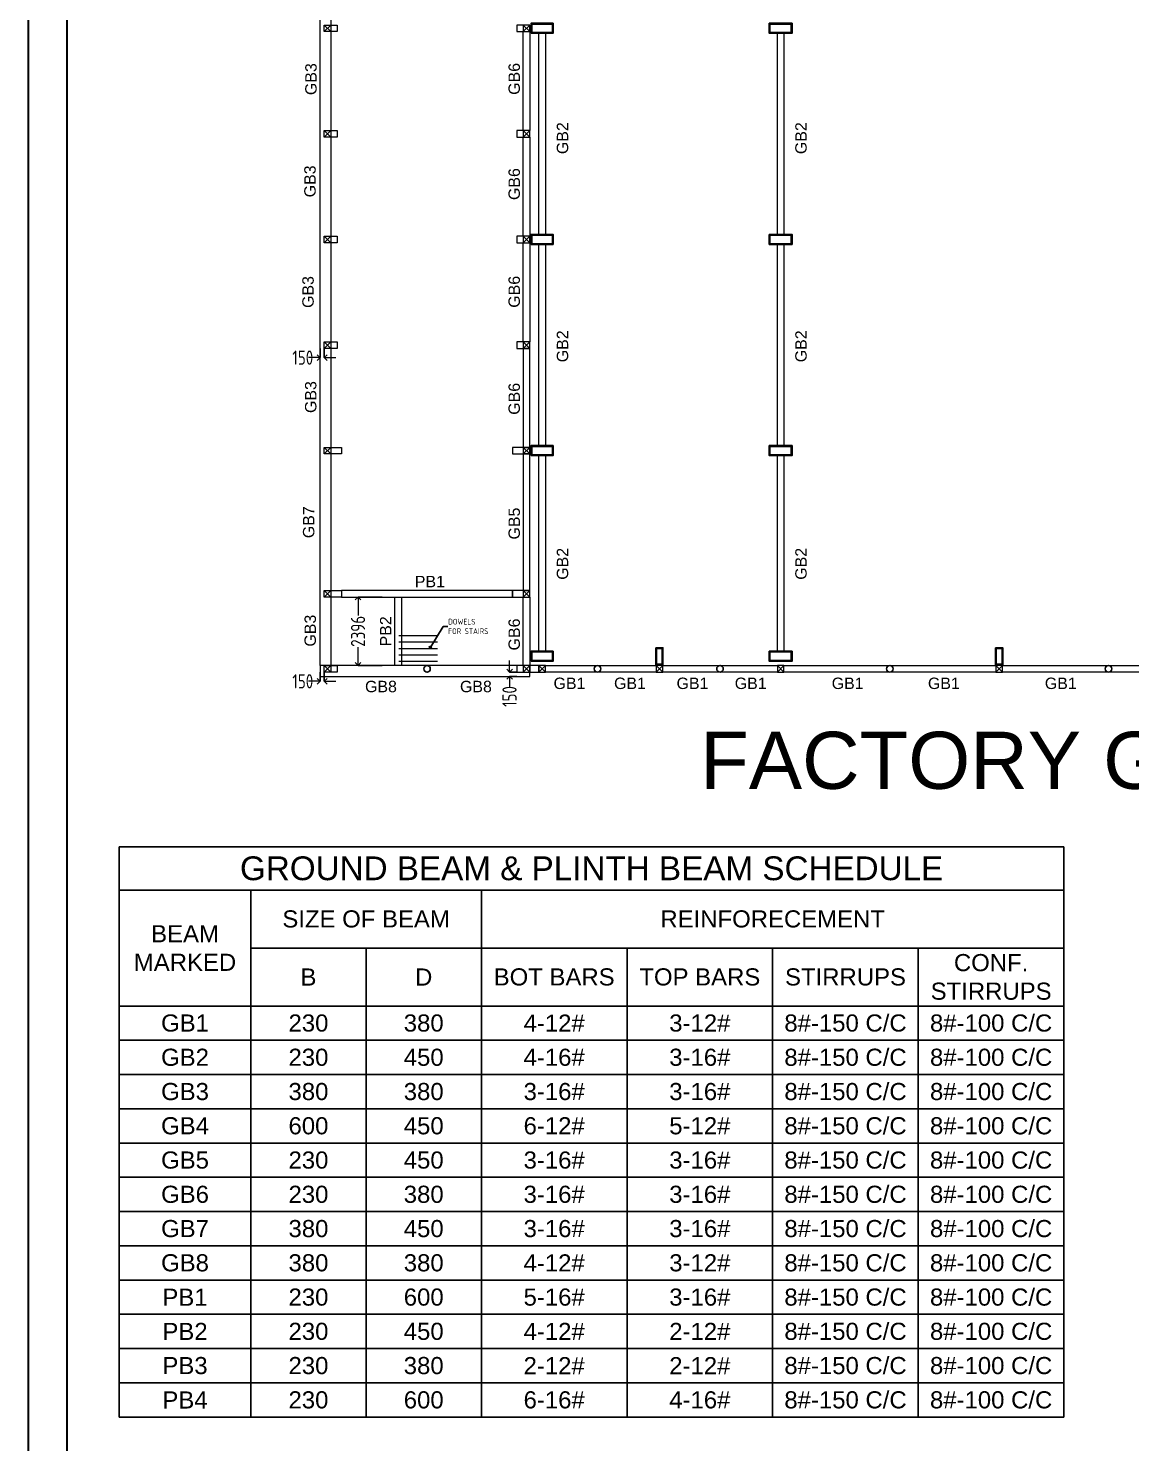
# Model space of a CAD drawing. Header units: inches. Extents: x -605 to 2991212, y -2872845 to 0.
# Drawn here: x 2487228 to 2525873, y -2734155 to -2684589 of the extents above; entities that cross this region are included whole.
import ezdxf
from ezdxf.enums import TextEntityAlignment as Align

# ---------------------------------------------------------------- set-up
doc = ezdxf.new("R2010")
doc.units = ezdxf.units.IN
doc.header["$LTSCALE"] = 600
doc.header["$MEASUREMENT"] = 0
for name, color, linetype, lineweight in [('GB', 6, 'Continuous', 20), ('rDIMension', 1, 'Continuous', 18), ('rRCC 1', 3, 'Continuous', 25), ('rRCC 2', 40, 'Continuous', 15), ('rREINF 1', 1, 'Continuous', 25), ('rSHEET', 2, 'Continuous', 30)]:
    doc.layers.add(name, color=color, linetype=linetype, lineweight=lineweight)
doc.layers.add('see level', color=2, linetype='Continuous')
doc.styles.add('DIM', font='geniso.shx', dxfattribs={"width": 0.85})
doc.styles.get("Standard").update_dxf_attribs({"font": 'arial.ttf'})
doc.dimstyles.new('ST-100', dxfattribs={"dimscale": 100, "dimtxt": 2.5, "dimasz": 2, "dimexe": 0.18, "dimexo": 0.0625, "dimgap": 0.2, "dimtad": 0, "dimdec": 0, "dimzin": 0, "dimdsep": 46, "dimtxsty": 'DIM', "dimblk": 'OPEN90', "dimcen": 0.09, "dimclrd": 256, "dimclrt": 7, "dimadec": 0, "dimazin": 0, "dimtfac": 1, "dimtdec": 0, "dimtofl": 0, "dimtmove": 0, "dimatfit": 3, "dimldrblk": 'OPEN90', "dimfxl": 1, "dimtolj": 1, "dimtzin": 0, "dimlwd": -1, "dimarcsym": 0})
doc.dimstyles.new('ST-150', dxfattribs={"dimscale": 75, "dimtxt": 3, "dimasz": 2, "dimexe": 0.18, "dimexo": 0.0625, "dimgap": 0.2, "dimtad": 0, "dimdec": 0, "dimlfac": 2, "dimzin": 0, "dimdsep": 46, "dimtxsty": 'DIM', "dimblk": 'OPEN90', "dimcen": 0.09, "dimclrd": 256, "dimclrt": 7, "dimadec": 0, "dimazin": 0, "dimtfac": 1, "dimtdec": 0, "dimtofl": 0, "dimtmove": 0, "dimatfit": 3, "dimldrblk": 'OPEN90', "dimfxl": 1, "dimtolj": 1, "dimtzin": 0, "dimlwd": -1, "dimarcsym": 0})

# ---------------------------------------------------------------- blocks, each defined once
blk = doc.blocks.new('*T1602')
at = {"layer": 'see level', "color": 0, "linetype": 'ByBlock', "lineweight": -2}
for p, q in [((0, 0), (33116, 0)), ((0, 0), (0, -5576)), ((33116, 0), (33116, -19981)), ((0, -1512), (33116, -1512)), ((4613, -1512), (4613, -19981)), ((12693, -1512), (12693, -19981)), ((4613, -3544), (33116, -3544)), ((8653, -3544), (8653, -19981)), ((17799, -3544), (17799, -19981)), ((22905, -3544), (22905, -19981)), ((28011, -3544), (28011, -19981)), ((0, -5576), (33116, -5576)), ((0, -5576), (0, -19981)), ((0, -6776), (33116, -6776)), ((0, -7977), (33116, -7977)), ((0, -9177), (33116, -9177)), ((0, -10378), (33116, -10378)), ((0, -11578), (33116, -11578)), ((0, -12778), (33116, -12778)), ((0, -13979), (33116, -13979)), ((0, -15179), (33116, -15179)), ((0, -16380), (33116, -16380)), ((0, -17580), (33116, -17580)), ((0, -18781), (33116, -18781)), ((0, -19981), (33116, -19981))]:
    blk.add_line(p, q, dxfattribs=at)
at = {"layer": 'see level', "color": 0, "linetype": 'ByBlock', "attachment_point": 5}
for s, insert, char_height, width in [('GROUND BEAM & PLINTH BEAM SCHEDULE', (16558, -756), 833.64, 32716.25), ('SIZE OF BEAM', (8653, -2528), 600.22, 7680.34), ('REINFORECEMENT', (22905, -2528), 600.22, 20023.15), ('BEAM MARKED', (2306, -3544), 600.22, 4212.47), ('CONF. STIRRUPS', (30563, -4560), 600.22, 4705.68), ('B', (6633, -4560), 600, 3640.1), ('D', (10673, -4560), 600, 3640.1), ('BOT BARS', (15246, -4560), 600.2, 4705.68), ('TOP BARS', (20352, -4560), 600.2, 4705.68), ('STIRRUPS', (25458, -4560), 600.2, 4705.68), ('GB1', (2306, -6176), 600.2, 4212.47), ('230', (6633, -6176), 600.2, 3640.1), ('380', (10673, -6176), 600.2, 3640.1), ('4-12#', (15246, -6176), 600.2, 4705.68), ('3-12#', (20352, -6176), 600.2, 4705.68), ('8#-150 C/C', (25458, -6176), 600.2, 4705.68), ('8#-100 C/C', (30563, -6176), 600.2, 4705.68), ('GB2', (2306, -7376), 600.2, 4212.47), ('230', (6633, -7376), 600.2, 3640.1), ('450', (10673, -7376), 600.2, 3640.1), ('4-16#', (15246, -7376), 600.2, 4705.68), ('3-16#', (20352, -7376), 600.2, 4705.68), ('8#-150 C/C', (25458, -7376), 600.2, 4705.68), ('8#-100 C/C', (30563, -7376), 600.2, 4705.68), ('GB3', (2306, -8577), 600.2, 4212.47), ('380', (6633, -8577), 600.2, 3640.1), ('380', (10673, -8577), 600.2, 3640.1), ('3-16#', (15246, -8577), 600.2, 4705.68), ('3-16#', (20352, -8577), 600.2, 4705.68), ('8#-150 C/C', (25458, -8577), 600.2, 4705.68), ('8#-100 C/C', (30563, -8577), 600.2, 4705.68), ('GB4', (2306, -9777), 600.2, 4212.47), ('600', (6633, -9777), 600.2, 3640.1), ('450', (10673, -9777), 600.2, 3640.1), ('6-12#', (15246, -9777), 600.2, 4705.68), ('5-12#', (20352, -9777), 600.2, 4705.68), ('8#-150 C/C', (25458, -9777), 600.2, 4705.68), ('8#-100 C/C', (30563, -9777), 600.2, 4705.68), ('GB5', (2306, -10978), 600.2, 4212.47), ('230', (6633, -10978), 600.2, 3640.1), ('450', (10673, -10978), 600.2, 3640.1), ('3-16#', (15246, -10978), 600.2, 4705.68), ('3-16#', (20352, -10978), 600.2, 4705.68), ('8#-150 C/C', (25458, -10978), 600.2, 4705.68), ('8#-100 C/C', (30563, -10978), 600.2, 4705.68), ('GB6', (2306, -12178), 600.2, 4212.47), ('230', (6633, -12178), 600.2, 3640.1), ('380', (10673, -12178), 600.2, 3640.1), ('3-16#', (15246, -12178), 600.2, 4705.68), ('3-16#', (20352, -12178), 600.2, 4705.68), ('8#-150 C/C', (25458, -12178), 600.2, 4705.68), ('8#-100 C/C', (30563, -12178), 600.2, 4705.68), ('GB7', (2306, -13379), 600.2, 4212.47), ('380', (6633, -13379), 600.2, 3640.1), ('450', (10673, -13379), 600.2, 3640.1), ('3-16#', (15246, -13379), 600.2, 4705.68), ('3-16#', (20352, -13379), 600.2, 4705.68), ('8#-150 C/C', (25458, -13379), 600.2, 4705.68), ('8#-100 C/C', (30563, -13379), 600.2, 4705.68), ('GB8', (2306, -14579), 600.2, 4212.47), ('380', (6633, -14579), 600.2, 3640.1), ('380', (10673, -14579), 600.2, 3640.1), ('4-12#', (15246, -14579), 600.2, 4705.68), ('3-12#', (20352, -14579), 600.2, 4705.68), ('8#-150 C/C', (25458, -14579), 600.2, 4705.68), ('8#-100 C/C', (30563, -14579), 600.2, 4705.68), ('PB1', (2306, -15780), 600.2, 4212.47), ('230', (6633, -15780), 600.2, 3640.1), ('600', (10673, -15780), 600.2, 3640.1), ('5-16#', (15246, -15780), 600.2, 4705.68), ('3-16#', (20352, -15780), 600.2, 4705.68), ('8#-150 C/C', (25458, -15780), 600.2, 4705.68), ('8#-100 C/C', (30563, -15780), 600.2, 4705.68), ('PB2', (2306, -16980), 600.2, 4212.47), ('230', (6633, -16980), 600.2, 3640.1), ('450', (10673, -16980), 600.2, 3640.1), ('4-12#', (15246, -16980), 600.2, 4705.68), ('2-12#', (20352, -16980), 600.2, 4705.68), ('8#-150 C/C', (25458, -16980), 600.2, 4705.68), ('8#-100 C/C', (30563, -16980), 600.2, 4705.68), ('PB3', (2306, -18180), 600.2, 4212.47), ('230', (6633, -18180), 600.2, 3640.1), ('380', (10673, -18180), 600.2, 3640.1), ('2-12#', (15246, -18180), 600.2, 4705.68), ('2-12#', (20352, -18180), 600.2, 4705.68), ('8#-150 C/C', (25458, -18180), 600.2, 4705.68), ('8#-100 C/C', (30563, -18180), 600.2, 4705.68), ('PB4', (2306, -19381), 600.2, 4212.47), ('230', (6633, -19381), 600.2, 3640.1), ('600', (10673, -19381), 600.2, 3640.1), ('6-16#', (15246, -19381), 600.2, 4705.68), ('4-16#', (20352, -19381), 600.2, 4705.68), ('8#-150 C/C', (25458, -19381), 600.2, 4705.68), ('8#-100 C/C', (30563, -19381), 600.2, 4705.68)]:
    blk.add_mtext(s, dxfattribs=dict(at, insert=insert, char_height=char_height, width=width))
blk = doc.blocks.new('_Open90')
at = {"color": 0, "linetype": 'ByBlock', "lineweight": -2}
for p, q in [((0, 0), (-1, 0)), ((-0.5, 0.5), (0, 0)), ((0, 0), (-0.5, -0.5))]:
    blk.add_line(p, q, dxfattribs=at)
blk = doc.blocks.new('*D1605')
at = {"layer": 'Defpoints', "color": 0}
for p in [(2499636, -2704523), (2498787, -2706919), (2499636, -2706919)]:
    blk.add_point(p, dxfattribs=at)
at = {"layer": 'rDIMension', "color": 0, "linetype": 'ByBlock', "lineweight": -2}
for p, q in [((2499636, -2704523), (2498787, -2704523)), ((2499636, -2706919), (2498787, -2706919))]:
    blk.add_line(p, q, dxfattribs=at)
at = {"layer": 'rDIMension'}
for p, q in [((2498787, -2704723), (2498787, -2705169)), ((2498787, -2706719), (2498787, -2706273))]:
    blk.add_line(p, q, dxfattribs=at)
at = {"layer": 'rDIMension', "xscale": 200, "yscale": 200, "zscale": 200}
for p, rotation in [((2498787, -2704523), 90), ((2498787, -2706919), 270)]:
    blk.add_blockref('_Open90', p, dxfattribs=dict(at, rotation=rotation))
at = {"layer": 'rDIMension', "color": 7, "insert": (2498787, -2705721), "char_height": 500, "attachment_point": 5, "rotation": 90, "style": 'DIM'}
blk.add_mtext('\\A1;2396', dxfattribs=at)
blk = doc.blocks.new('*D1628')
at = {"layer": 'Defpoints', "color": 0}
for p in [(2497456, -2695806), (2497606, -2695806), (2497456, -2696131)]:
    blk.add_point(p, dxfattribs=at)
at = {"layer": 'rDIMension', "color": 0, "linetype": 'ByBlock', "lineweight": -2}
for p, q in [((2497456, -2695806), (2497456, -2696131)), ((2497606, -2695806), (2497606, -2696131))]:
    blk.add_line(p, q, dxfattribs=at)
at = {"layer": 'rDIMension'}
for p, q in [((2497256, -2696131), (2497056, -2696131)), ((2497456, -2696131), (2497211, -2696131)), ((2497806, -2696131), (2498006, -2696131))]:
    blk.add_line(p, q, dxfattribs=at)
at = {"layer": 'rDIMension', "xscale": 200, "yscale": 200, "zscale": 200}
blk.add_blockref('_Open90', (2497456, -2696131), dxfattribs=at)
at = {"layer": 'rDIMension', "xscale": 200, "yscale": 200, "zscale": 200, "rotation": 180}
blk.add_blockref('_Open90', (2497606, -2696131), dxfattribs=at)
at = {"layer": 'rDIMension', "color": 7, "insert": (2496851, -2696131), "char_height": 500, "attachment_point": 5, "style": 'DIM'}
blk.add_mtext('\\A1;150', dxfattribs=at)
blk = doc.blocks.new('*D1629')
at = {"layer": 'Defpoints', "color": 0}
for p in [(2497456, -2707149), (2497606, -2707149), (2497456, -2707473)]:
    blk.add_point(p, dxfattribs=at)
at = {"layer": 'rDIMension', "color": 0, "linetype": 'ByBlock', "lineweight": -2}
for p, q in [((2497456, -2707149), (2497456, -2707473)), ((2497606, -2707149), (2497606, -2707473))]:
    blk.add_line(p, q, dxfattribs=at)
at = {"layer": 'rDIMension'}
for p, q in [((2497256, -2707473), (2497056, -2707473)), ((2497456, -2707473), (2497211, -2707473)), ((2497806, -2707473), (2498006, -2707473))]:
    blk.add_line(p, q, dxfattribs=at)
at = {"layer": 'rDIMension', "xscale": 200, "yscale": 200, "zscale": 200}
blk.add_blockref('_Open90', (2497456, -2707473), dxfattribs=at)
at = {"layer": 'rDIMension', "xscale": 200, "yscale": 200, "zscale": 200, "rotation": 180}
blk.add_blockref('_Open90', (2497606, -2707473), dxfattribs=at)
at = {"layer": 'rDIMension', "color": 7, "insert": (2496851, -2707473), "char_height": 500, "attachment_point": 5, "style": 'DIM'}
blk.add_mtext('\\A1;150', dxfattribs=at)
blk = doc.blocks.new('*D1630')
at = {"layer": 'Defpoints', "color": 0}
for p in [(2504356, -2707149), (2504098, -2707299), (2504356, -2707299)]:
    blk.add_point(p, dxfattribs=at)
at = {"layer": 'rDIMension'}
for p, q in [((2504098, -2706949), (2504098, -2706749)), ((2504098, -2707299), (2504098, -2707645)), ((2504098, -2707499), (2504098, -2707699))]:
    blk.add_line(p, q, dxfattribs=at)
at = {"layer": 'rDIMension', "color": 0, "linetype": 'ByBlock', "lineweight": -2}
for p, q in [((2504356, -2707149), (2504098, -2707149)), ((2504356, -2707299), (2504098, -2707299))]:
    blk.add_line(p, q, dxfattribs=at)
at = {"layer": 'rDIMension', "xscale": 200, "yscale": 200, "zscale": 200}
for p, rotation in [((2504098, -2707149), 270), ((2504098, -2707299), 90)]:
    blk.add_blockref('_Open90', p, dxfattribs=dict(at, rotation=rotation))
at = {"layer": 'rDIMension', "color": 7, "insert": (2504098, -2708005), "char_height": 500, "attachment_point": 5, "rotation": 90, "style": 'DIM'}
blk.add_mtext('\\A1;150', dxfattribs=at)
blk = doc.blocks.new('CCGE4RC G')
at = {"color": 3, "linetype": 'ByBlock'}
for points in [[(2419338, -2543688), (2420108, -2543688), (2420108, -2543338), (2419338, -2543338)], [(2427683, -2543338), (2428483, -2543338), (2428483, -2543688), (2427683, -2543688)], [(2419338, -2551088), (2420108, -2551088), (2420108, -2550738), (2419338, -2550738)], [(2427683, -2550738), (2428483, -2550738), (2428483, -2551088), (2427683, -2551088)], [(2419338, -2558488), (2420108, -2558488), (2420108, -2558138), (2419338, -2558138)], [(2427683, -2558138), (2428483, -2558138), (2428483, -2558488), (2427683, -2558488)], [(2419338, -2565693), (2420108, -2565693), (2420108, -2565343), (2419338, -2565343)], [(2423708, -2565218), (2423708, -2565818), (2423958, -2565818), (2423958, -2565218)], [(2427683, -2565343), (2428483, -2565343), (2428483, -2565693), (2427683, -2565693)], [(2435618, -2565218), (2435618, -2565818), (2435868, -2565818), (2435868, -2565218)]]:
    blk.add_lwpolyline(points, close=True, dxfattribs=at)
at = {"color": 2, "linetype": 'ByBlock'}
for points in [[(2419363, -2543663), (2420083, -2543663), (2420083, -2543363), (2419363, -2543363)], [(2427708, -2543363), (2428458, -2543363), (2428458, -2543663), (2427708, -2543663)], [(2419363, -2551063), (2420083, -2551063), (2420083, -2550763), (2419363, -2550763)], [(2427708, -2550763), (2428458, -2550763), (2428458, -2551063), (2427708, -2551063)], [(2419363, -2558463), (2420083, -2558463), (2420083, -2558163), (2419363, -2558163)], [(2427708, -2558163), (2428458, -2558163), (2428458, -2558463), (2427708, -2558463)], [(2419363, -2565668), (2420083, -2565668), (2420083, -2565368), (2419363, -2565368)], [(2423733, -2565243), (2423733, -2565793), (2423933, -2565793), (2423933, -2565243)], [(2427708, -2565368), (2428458, -2565368), (2428458, -2565668), (2427708, -2565668)], [(2435643, -2565243), (2435643, -2565793), (2435843, -2565793), (2435843, -2565243)]]:
    blk.add_lwpolyline(points, close=True, dxfattribs=at)
at = {"color": 8, "linetype": 'ByBlock'}
for centre in [(2415688, -2565962), (2421663, -2565958), (2425958, -2565957), (2431913, -2565957), (2439573, -2565957), (2439573, -2565957)]:
    blk.add_circle(centre, 115, dxfattribs=at)
at = {"layer": 'rRCC 2', "color": 6}
for p, q in [((2412088, -2543398), (2412318, -2543628)), ((2412088, -2543628), (2412318, -2543398)), ((2419288, -2543398), (2419058, -2543628)), ((2419288, -2543628), (2419058, -2543398)), ((2412088, -2547099), (2412318, -2547329)), ((2412088, -2547329), (2412318, -2547099)), ((2419288, -2547099), (2419058, -2547329)), ((2419288, -2547329), (2419058, -2547099)), ((2412088, -2550798), (2412318, -2551028)), ((2412088, -2551028), (2412318, -2550798)), ((2419288, -2550798), (2419058, -2551028)), ((2419288, -2551028), (2419058, -2550798)), ((2412088, -2554499), (2412318, -2554729)), ((2412088, -2554729), (2412318, -2554499)), ((2419288, -2554499), (2419058, -2554729)), ((2419288, -2554729), (2419058, -2554499)), ((2412088, -2558199), (2412318, -2558429)), ((2412088, -2558429), (2412318, -2558199)), ((2419288, -2558198), (2419058, -2558428)), ((2419288, -2558428), (2419058, -2558198)), ((2412088, -2563217), (2412318, -2563447)), ((2412088, -2563447), (2412318, -2563217)), ((2419288, -2563217), (2419058, -2563447)), ((2419288, -2563447), (2419058, -2563217)), ((2412088, -2565842), (2412318, -2566072)), ((2412088, -2566072), (2412318, -2565842)), ((2419288, -2565842), (2419058, -2566072)), ((2419288, -2566072), (2419058, -2565842)), ((2419838, -2565842), (2419608, -2566072)), ((2419838, -2566072), (2419608, -2565842)), ((2423948, -2565842), (2423718, -2566072)), ((2423948, -2566072), (2423718, -2565842)), ((2428198, -2565842), (2427968, -2566072)), ((2428198, -2566072), (2427968, -2565842)), ((2435858, -2565842), (2435628, -2566072)), ((2435858, -2566072), (2435628, -2565842))]:
    blk.add_line(p, q, dxfattribs=at)
for points in [[(2412088, -2543628), (2412088, -2543398), (2412538, -2543398), (2412538, -2543628)], [(2412088, -2543398), (2412318, -2543398), (2412318, -2543628), (2412088, -2543628)], [(2419288, -2543628), (2419288, -2543398), (2418838, -2543398), (2418838, -2543628)], [(2419288, -2543398), (2419058, -2543398), (2419058, -2543628), (2419288, -2543628)], [(2412088, -2547329), (2412088, -2547099), (2412538, -2547099), (2412538, -2547329)], [(2412088, -2547099), (2412318, -2547099), (2412318, -2547329), (2412088, -2547329)], [(2419288, -2547329), (2419288, -2547099), (2418838, -2547099), (2418838, -2547329)], [(2419288, -2547099), (2419058, -2547099), (2419058, -2547329), (2419288, -2547329)], [(2412088, -2551028), (2412088, -2550798), (2412538, -2550798), (2412538, -2551028)], [(2412088, -2550798), (2412318, -2550798), (2412318, -2551028), (2412088, -2551028)], [(2419288, -2551028), (2419288, -2550798), (2418838, -2550798), (2418838, -2551028)], [(2419288, -2550798), (2419058, -2550798), (2419058, -2551028), (2419288, -2551028)], [(2412088, -2554729), (2412088, -2554499), (2412538, -2554499), (2412538, -2554729)], [(2412088, -2554499), (2412318, -2554499), (2412318, -2554729), (2412088, -2554729)], [(2419288, -2554729), (2419288, -2554499), (2418838, -2554499), (2418838, -2554729)], [(2419288, -2554499), (2419058, -2554499), (2419058, -2554729), (2419288, -2554729)], [(2412088, -2558429), (2412088, -2558199), (2412688, -2558199), (2412688, -2558429)], [(2412088, -2558199), (2412318, -2558199), (2412318, -2558429), (2412088, -2558429)], [(2419288, -2558428), (2419288, -2558198), (2418688, -2558198), (2418688, -2558428)], [(2419288, -2558198), (2419058, -2558198), (2419058, -2558428), (2419288, -2558428)], [(2412088, -2563447), (2412088, -2563217), (2412688, -2563217), (2412688, -2563447)], [(2412088, -2563217), (2412318, -2563217), (2412318, -2563447), (2412088, -2563447)], [(2419288, -2563447), (2419288, -2563217), (2418688, -2563217), (2418688, -2563447)], [(2419288, -2563217), (2419058, -2563217), (2419058, -2563447), (2419288, -2563447)], [(2412088, -2566072), (2412088, -2565842), (2412538, -2565842), (2412538, -2566072)], [(2412088, -2565842), (2412318, -2565842), (2412318, -2566072), (2412088, -2566072)], [(2419288, -2566072), (2419288, -2565842), (2418838, -2565842), (2418838, -2566072)], [(2419288, -2565842), (2419058, -2565842), (2419058, -2566072), (2419288, -2566072)], [(2419838, -2565842), (2419608, -2565842), (2419608, -2566072), (2419838, -2566072)], [(2423948, -2565842), (2423718, -2565842), (2423718, -2566072), (2423948, -2566072)], [(2428198, -2565842), (2427968, -2565842), (2427968, -2566072), (2428198, -2566072)], [(2435858, -2565842), (2435628, -2565842), (2435628, -2566072), (2435858, -2566072)]]:
    blk.add_lwpolyline(points, close=True, dxfattribs=at)

msp = doc.modelspace()

# ---------------------------------------------------------------- linework, layer by layer
at = {"layer": 'GB', "color": 1, "linetype": 'ByBlock'}
for points in [[(2497836.1, -2706919), (2497456.1, -2706919), (2497456.1, -2677304.5), (2497836.1, -2677304.5)], [(2504806.1, -2688176), (2504576.1, -2688176), (2504576.1, -2684704.5), (2504806.1, -2684704.5)], [(2505126.1, -2684764.5), (2505356.1, -2684764.5), (2505356.1, -2691814.5), (2505126.1, -2691814.5)], [(2513486.1, -2684764.5), (2513716.1, -2684764.5), (2513716.1, -2691814.5), (2513486.1, -2691814.5)], [(2504806.1, -2691874.5), (2504576.1, -2691874.5), (2504576.1, -2688406), (2504806.1, -2688406)], [(2504806.1, -2695576), (2504576.1, -2695576), (2504576.1, -2692104.5), (2504806.1, -2692104.5)], [(2505126.1, -2692164.5), (2505356.1, -2692164.5), (2505356.1, -2699214.5), (2505126.1, -2699214.5)], [(2513486.1, -2692164.5), (2513716.1, -2692164.5), (2513716.1, -2699214.5), (2513486.1, -2699214.5)], [(2504576.1, -2699274.5), (2504806.1, -2699274.5), (2504806.1, -2695806), (2504576.1, -2695806)], [(2504576.1, -2704293.4), (2504806.1, -2704293.4), (2504806.1, -2699504.5), (2504576.1, -2699504.5)], [(2505126.1, -2699564.5), (2505356.1, -2699564.5), (2505356.1, -2706419.5), (2505126.1, -2706419.5)], [(2513486.1, -2699564.5), (2513716.1, -2699564.5), (2513716.1, -2706419.5), (2513486.1, -2706419.5)], [(2504206.1, -2704293.4), (2498206.1, -2704293.4), (2498206.1, -2704523.4), (2504206.1, -2704523.4)], [(2500306.1, -2706919), (2500076.1, -2706919), (2500076.1, -2704523.4), (2500306.1, -2704523.4)], [(2504806.1, -2706919), (2504576.1, -2706919), (2504576.1, -2704523.4), (2504806.1, -2704523.4)], [(2497456.1, -2707299), (2504806.1, -2707299), (2504806.1, -2706919), (2497456.1, -2706919)], [(2504806.1, -2707149), (2505126.1, -2707149), (2505126.1, -2706919), (2504806.1, -2706919)], [(2505356.1, -2706919), (2509236.1, -2706919), (2509236.1, -2707149), (2505356.1, -2707149)], [(2509466.1, -2706919), (2513486.1, -2706919), (2513486.1, -2707149), (2509466.1, -2707149)], [(2513716.1, -2706919), (2521146.1, -2706919), (2521146.1, -2707149), (2513716.1, -2707149)], [(2521376.1, -2706919), (2528806.1, -2706919), (2528806.1, -2707149), (2521376.1, -2707149)]]:
    msp.add_lwpolyline(points, close=True, dxfattribs=at)
at = {"layer": 'GB', "color": 3, "linetype": 'ByBlock'}
for points in [[(2500218.9, -2705864.5), (2501576.7, -2705864.5)], [(2500218.9, -2706091.1), (2501576.7, -2706091.1)], [(2500218.9, -2706317.7), (2501576.7, -2706317.7)], [(2500218.9, -2706544.4), (2501576.7, -2706544.4)], [(2500218.9, -2706771), (2501576.7, -2706771)]]:
    msp.add_lwpolyline(points, dxfattribs=at)
at = {"layer": 'rSHEET'}
msp.add_lwpolyline([(2587789.7, -2759411), (2587789.7, -2617188.6), (2487228.4, -2617188.6), (2487228.4, -2759411)], close=True, dxfattribs=at)
msp.add_lwpolyline([(2586437.8, -2757040.6), (2586437.8, -2619559, 0.4142136), (2585421.9, -2618543.1), (2489596.2, -2618543.1, 0.4142136), (2488580.3, -2619559), (2488580.3, -2757040.6, 0.4142136), (2489596.2, -2758056.5), (2585421.9, -2758056.5, 0.4142136)], format="xyb", close=True, dxfattribs=at)

# ---------------------------------------------------------------- block references
at = {"color": 1, "linetype": 'ByBlock'}
msp.add_blockref('CCGE4RC G', (85518, -141076.6), dxfattribs=at)
msp.add_blockref('*T1602', (2490416.8, -2713275.3))

# ---------------------------------------------------------------- texts
at = {"layer": 'rRCC 1', "color": 7, "insert": (2501948.3, -2705550.4), "char_height": 200, "attachment_point": 4, "style": 'DIM'}
msp.add_mtext('\\A1;DOWELS \\PFOR STAIRS', dxfattribs=at)
at = {"layer": 'rRCC 2'}
for s, p in [('GB3', (2497137.3, -2686371.4)), ('GB6', (2504262, -2686363.1)), ('GB2', (2505954.6, -2688439.9)), ('GB2', (2514314.6, -2688439.9)), ('GB3', (2497102.9, -2689954.5)), ('GB6', (2504262, -2690049)), ('GB3', (2497034.2, -2693831.3)), ('GB6', (2504262, -2693823.5)), ('GB2', (2505954.6, -2695733.9)), ('GB2', (2514314.6, -2695733.9)), ('GB3', (2497128.7, -2697512.3)), ('GB6', (2504262, -2697574.6)), ('GB7', (2497056.8, -2701898.2)), ('GB5', (2504262, -2701945.4)), ('GB2', (2505954.6, -2703355.6)), ('GB2', (2514314.6, -2703355.6)), ('GB3', (2497111.3, -2705698.6)), ('PB2', (2499757.1, -2705722.4)), ('GB6', (2504262, -2705832))]:
    msp.add_text(s, height=400, rotation=90, dxfattribs=at).set_placement(p, align=Align.MIDDLE_CENTER)
for s, p in [('PB1', (2501306.1, -2703977.3)), ('GB8', (2499591.2, -2707655)), ('GB8', (2502919.8, -2707655)), ('GB1', (2506199.4, -2707543.4)), ('GB1', (2508319.6, -2707543.4)), ('GB1', (2510511.4, -2707543.4)), ('GB1', (2512551.2, -2707543.4)), ('GB1', (2515950.7, -2707543.4)), ('GB1', (2519323.4, -2707543.4)), ('GB1', (2523420.7, -2707543.4))]:
    msp.add_text(s, height=400, dxfattribs=at).set_placement(p, align=Align.MIDDLE_CENTER)
msp.add_text('FACTORY GB LAYOUT DETAIL', height=2000, dxfattribs=at).set_placement((2510781.9, -2711241.5))

# ---------------------------------------------------------------- dimensions: what is measured, and where the dimension line sits
at = {"layer": 'rDIMension', "color": 1, "linetype": 'ByBlock'}
for base, p1, p2, picture, middle in [((2497456.1, -2696130.5), (2497606.1, -2695806), (2497456.1, -2695806), '*D1628', (2496850.8, -2696130.5)), ((2497456.1, -2707473.5), (2497606.1, -2707149), (2497456.1, -2707149), '*D1629', (2496850.8, -2707473.5))]:
    dim = msp.add_linear_dim(base=base, p1=p1, p2=p2, dimstyle='ST-100', override={"dimtxt": 5, "dimexe": 0, "dimexo": 0, "dimblk": 'Open90', "dimtmove": 1, "dimfxl": 1.25, "dimtfillclr": 256, "dimarcsym": 2}, dxfattribs=at)
    dim.commit()
    dim.dimension.update_dxf_attribs({"geometry": picture, "text_midpoint": middle, "dimtype": 160})
dim = msp.add_linear_dim(base=(2498786.6, -2706919), p1=(2499636, -2704523.4), p2=(2499636, -2706919), angle=90, dimstyle='ST-100', override={"dimtxt": 5, "dimexe": 0, "dimexo": 0, "dimblk": 'Open90', "dimtmove": 1, "dimfxl": 1.25, "dimtfillclr": 256, "dimarcsym": 2}, dxfattribs=at)
dim.commit()
dim.dimension.update_dxf_attribs({"geometry": '*D1605', "text_midpoint": (2498786.6, -2705721.2)})
dim = msp.add_linear_dim(base=(2504097.8, -2707299), p1=(2504356.1, -2707149), p2=(2504356.1, -2707299), angle=90, dimstyle='ST-100', override={"dimtxt": 5, "dimexe": 0, "dimexo": 0, "dimblk": 'Open90', "dimtmove": 1, "dimfxl": 1.25, "dimtfillclr": 256, "dimarcsym": 2}, dxfattribs=at)
dim.commit()
dim.dimension.update_dxf_attribs({"geometry": '*D1630', "text_midpoint": (2504097.8, -2708005), "dimtype": 160})

# ---------------------------------------------------------------- leaders
at = {"layer": 'rREINF 1', "annotation_type": 0, "has_hookline": 1, "hookline_direction": 0, "text_width": 1155.8}
msp.add_leader([(2501304.8, -2706317.7), (2501770.4, -2705550.4), (2501933.3, -2705550.4)], dimstyle='ST-150', override={"dimasz": 1.5}, dxfattribs=at)

doc.saveas('drawing.dxf')
